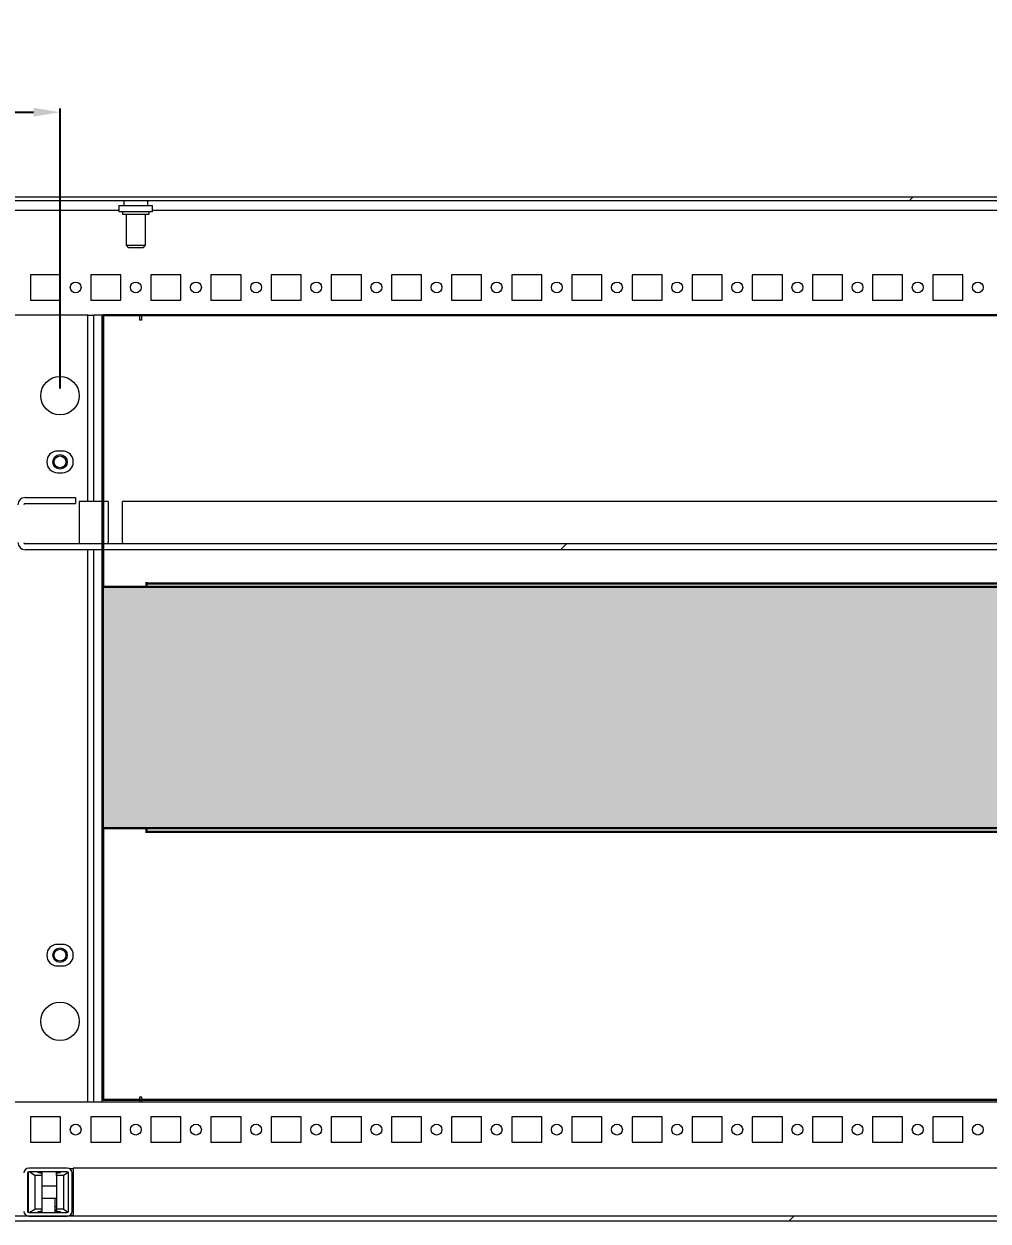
# Model space of a CAD drawing. Header units: millimetres. Extents: x 6893 to 19543, y -3475 to 6590.
# Drawn here: x 10727.8 to 11128.6, y -2518.4 to -2020.9 of the extents above; entities that cross this region are included whole.
import ezdxf

# ---------------------------------------------------------------- set-up
doc = ezdxf.new("R2010")
doc.units = ezdxf.units.MM
doc.linetypes.add('SLD-实线', pattern=[0])
doc.layers.add('5剖面线层', color=2, linetype='Continuous')
doc.styles.get("Standard").update_dxf_attribs({"font": ''})
doc.styles.get('Standard').set_extended_font_data('SimSun')
doc.dimstyles.new('30#', dxfattribs={"dimtxt": 30, "dimasz": 11, "dimexe": 1.5, "dimexo": 3, "dimgap": 2, "dimtad": 1, "dimzin": 12, "dimdsep": 46, "dimtxsty": 'Standard', "dimcen": 20, "dimclrd": 3, "dimclre": 3, "dimclrt": 7, "dimadec": 0, "dimazin": 3, "dimtfac": 1, "dimtmove": 0, "dimatfit": 3, "dimfxl": 1, "dimarcsym": 0})
pattern_1 = [(45, (6113.96, -7300.75), (-112.2532, 112.2532), [])]

# ---------------------------------------------------------------- blocks, each defined once
blk = doc.blocks.new('*D227')
at = {"color": 3, "lineweight": -2, "transparency": 16777216}
for p, q in [((10606.83, -2172.4), (10606.83, -2056.09)), ((10617.83, -2057.59), (10731.83, -2057.59)), ((10742.83, -2172.4), (10742.83, -2056.09))]:
    blk.add_line(p, q, dxfattribs=at)
at = {"color": 3, "transparency": 16777216}
for points in [[(10617.83, -2055.75), (10617.83, -2059.42), (10606.83, -2057.59)], [(10731.83, -2059.42), (10731.83, -2055.75), (10742.83, -2057.59)]]:
    blk.add_solid(points, dxfattribs=at)
at = {"layer": 'Defpoints', "color": 0, "transparency": 16777216}
for p in [(10742.83, -2057.59), (10606.83, -2175.4), (10742.83, -2175.4)]:
    blk.add_point(p, dxfattribs=at)
at = {"color": 7, "transparency": 16777216, "insert": (10674.83, -2040.59), "char_height": 30, "attachment_point": 5}
blk.add_mtext('136', dxfattribs=at)
blk = doc.blocks.new('zw$BF2F')
at = {"layer": '5剖面线层'}
h = blk.add_hatch(dxfattribs=at)
h.set_pattern_fill('ANGLE', color=256)
h.set_pattern_definition([(0, (-7121.2864, 4315.964), (0, 6.985), [5.08, -1.905]), (90, (-7121.2864, 4315.964), (-6.985, 4e-16), [5.08, -1.905])])
h.paths.add_polyline_path([(0, 113), (0, 213.19), (18, 213.19), (510, 213.19), (528, 213.19), (528, 113), (510, 113), (18, 113)])
at = {"color": 7, "linetype": 'SLD-实线', "lineweight": 30}
for p, q in [((0, 213.19), (0, 326.19)), ((0, 326.19), (18, 326.19)), ((18, 326.19), (510, 326.19)), ((510, 326.19), (528, 326.19)), ((528, 326.19), (528, 213.19)), ((18, 215.19), (18, 214.69)), ((18, 213.19), (18, 214.69)), ((510, 214.69), (18, 214.69)), ((510, 214.69), (510, 215.19)), ((510, 213.19), (510, 214.69)), ((18, 213.19), (0, 213.19)), ((510, 213.19), (18, 213.19)), ((528, 213.19), (510, 213.19)), ((18, 113), (0, 113)), ((0, 113), (0, 0)), ((510, 113), (18, 113)), ((18, 113), (18, 111.5)), ((510, 111.5), (18, 111.5)), ((18, 111), (18, 111.5)), ((510, 113), (510, 111.5)), ((528, 113), (510, 113)), ((510, 111.5), (510, 111)), ((528, 0), (528, 113)), ((0, 0), (18, 0)), ((18, 0), (510, 0)), ((510, 0), (528, 0))]:
    blk.add_line(p, q, dxfattribs=at)
blk.add_lwpolyline([(0, 326.19), (528, 326.19), (528, 0), (0, 0)], close=True)

msp = doc.modelspace()

# ---------------------------------------------------------------- hatches: boundary and pattern name
at = {"linetype": 'Continuous', "lineweight": 0}
h = msp.add_hatch(dxfattribs=at)
h.set_pattern_fill('ANSI31', scale=50, style=0)
h.set_pattern_definition(pattern_1)
edge = h.paths.add_edge_path(flags=0)
edge.add_arc((10880.3334, -2094.8969), 2, 90, 180)
edge.add_line((10878.3334, -2094.8969), (10878.3334, -2112.8969))
edge.add_line((10878.3334, -2112.8969), (10879.8334, -2112.8969))
edge.add_line((10879.8334, -2112.8969), (10879.8334, -2094.8969))
edge.add_arc((10880.3334, -2094.8969), 0.5, 90, 180, ccw=False)
edge.add_line((10880.3334, -2094.3969), (11468.3334, -2094.3969))
edge.add_arc((11468.3334, -2094.8969), 0.5, 0, 90, ccw=False)
edge.add_line((11468.8334, -2094.8969), (11468.8334, -2112.8969))
edge.add_line((11468.8334, -2112.8969), (11470.3334, -2112.8969))
edge.add_line((11470.3334, -2112.8969), (11470.3334, -2094.8969))
edge.add_arc((11468.3334, -2094.8969), 2, 0, 90)
edge.add_line((11468.3334, -2092.8969), (10880.3334, -2092.8969))
h = msp.add_hatch(dxfattribs=at)
h.set_pattern_fill('ANSI31', scale=50, style=0)
h.set_pattern_definition(pattern_1)
edge = h.paths.add_edge_path(flags=0)
edge.add_line((10927.8334, -2236.3969), (10927.8334, -2231.4299))
edge.add_line((10927.8334, -2231.4299), (10925.3334, -2231.4299))
edge.add_line((10925.3334, -2231.4299), (10925.3334, -2236.3969))
edge.add_arc((10928.3334, -2236.3969), 3, 180, 270)
edge.add_line((10928.3334, -2239.3969), (11420.3334, -2239.3969))
edge.add_arc((11420.3334, -2236.3969), 3, 270, 360)
edge.add_line((11423.3334, -2236.3969), (11423.3334, -2231.4299))
edge.add_line((11423.3334, -2231.4299), (11420.8334, -2231.4299))
edge.add_line((11420.8334, -2231.4299), (11420.8334, -2236.3969))
edge.add_arc((11420.3334, -2236.3969), 0.5, 270, 360, ccw=False)
edge.add_line((11420.3334, -2236.8969), (10928.3334, -2236.8969))
edge.add_arc((10928.3334, -2236.3969), 0.5, 180, 270, ccw=False)
h = msp.add_hatch(dxfattribs=at)
h.set_pattern_fill('ANSI31', scale=50, style=0)
h.set_pattern_definition([(45, (6113.96, -7225.75), (-112.2532, 112.2532), [])])
edge = h.paths.add_edge_path(flags=0)
edge.add_arc((11468.3334, -2515.8969), 2.5, 270, 360)
edge.add_line((11470.8334, -2515.8969), (11470.8334, -2498.3969))
edge.add_line((11470.8334, -2498.3969), (11468.8334, -2498.3969))
edge.add_line((11468.8334, -2498.3969), (11468.8334, -2515.8969))
edge.add_arc((11468.3334, -2515.8969), 0.5, 270, 360, ccw=False)
edge.add_line((11468.3334, -2516.3969), (10881.3334, -2516.3969))
edge.add_arc((10881.3334, -2515.8969), 0.5, 180, 270, ccw=False)
edge.add_line((10880.8334, -2515.8969), (10880.8334, -2498.3969))
edge.add_line((10880.8334, -2498.3969), (10878.8334, -2498.3969))
edge.add_line((10878.8334, -2498.3969), (10878.8334, -2515.8969))
edge.add_arc((10881.3334, -2515.8969), 2.5, 180, 270)
edge.add_line((10881.3334, -2518.3969), (11468.3334, -2518.3969))

# ---------------------------------------------------------------- linework, layer by layer
at = {"color": 7, "linetype": 'Continuous', "lineweight": 15}
for p, q in [((11368.3334, -2092.8969), (10680.3334, -2092.8969)), ((11368.3334, -2094.3969), (10680.3334, -2094.3969)), ((10769.3334, -2094.3969), (10769.3334, -2096.3969)), ((10779.3334, -2096.3969), (10779.3334, -2094.3969)), ((10767.3334, -2098.397), (10718.3334, -2098.397)), ((10767.3334, -2096.3969), (10767.3334, -2098.8969)), ((10767.3334, -2096.3969), (10781.3334, -2096.3969)), ((10767.3334, -2098.8969), (10781.3334, -2098.8969)), ((10768.8334, -2098.8969), (10768.8334, -2099.8969)), ((10779.8334, -2099.8969), (10779.8334, -2098.8969)), ((10781.3334, -2098.8969), (10781.3334, -2096.3969)), ((11267.3334, -2098.397), (10781.3334, -2098.397)), ((10768.8334, -2099.8969), (10779.8334, -2099.8969)), ((10770.3334, -2099.8969), (10770.3334, -2112.8969)), ((10778.3334, -2112.8969), (10778.3334, -2099.8969)), ((10770.3334, -2112.8969), (10771.3334, -2113.8969)), ((10770.3334, -2112.8969), (10778.3334, -2112.8969)), ((10777.3334, -2113.8969), (10771.3334, -2113.8969)), ((10777.3334, -2113.8969), (10778.3334, -2112.8969)), ((10743.0834, -2125.147), (10730.5834, -2125.147)), ((10730.5834, -2125.147), (10730.5834, -2135.647)), ((10743.0834, -2125.147), (10730.5834, -2125.147)), ((10730.5834, -2125.147), (10730.5834, -2135.647)), ((10743.0834, -2135.647), (10743.0834, -2125.147)), ((10743.0834, -2135.647), (10743.0834, -2125.147)), ((10768.0834, -2125.147), (10755.5834, -2125.147)), ((10755.5834, -2125.147), (10755.5834, -2135.647)), ((10768.0834, -2125.147), (10755.5834, -2125.147)), ((10755.5834, -2125.147), (10755.5834, -2135.647)), ((10768.0834, -2135.647), (10768.0834, -2125.147)), ((10768.0834, -2135.647), (10768.0834, -2125.147)), ((10793.0834, -2125.147), (10780.5834, -2125.147)), ((10780.5834, -2125.147), (10780.5834, -2135.647)), ((10793.0834, -2135.647), (10793.0834, -2125.147)), ((10818.0834, -2125.147), (10805.5834, -2125.147)), ((10805.5834, -2125.147), (10805.5834, -2135.647)), ((10818.0834, -2135.647), (10818.0834, -2125.147)), ((10843.0834, -2125.147), (10830.5834, -2125.147)), ((10830.5834, -2125.147), (10830.5834, -2135.647)), ((10843.0834, -2135.647), (10843.0834, -2125.147)), ((10868.0834, -2125.147), (10855.5834, -2125.147)), ((10855.5834, -2125.147), (10855.5834, -2135.647)), ((10868.0834, -2135.647), (10868.0834, -2125.147)), ((10893.0834, -2125.147), (10880.5834, -2125.147)), ((10880.5834, -2125.147), (10880.5834, -2135.647)), ((10893.0834, -2135.647), (10893.0834, -2125.147)), ((10918.0834, -2125.147), (10905.5834, -2125.147)), ((10905.5834, -2125.147), (10905.5834, -2135.647)), ((10918.0834, -2135.647), (10918.0834, -2125.147)), ((10943.0834, -2125.147), (10930.5834, -2125.147)), ((10930.5834, -2125.147), (10930.5834, -2135.647)), ((10943.0834, -2135.647), (10943.0834, -2125.147)), ((10968.0834, -2125.147), (10955.5834, -2125.147)), ((10955.5834, -2125.147), (10955.5834, -2135.647)), ((10968.0834, -2135.647), (10968.0834, -2125.147)), ((10993.0834, -2125.147), (10980.5834, -2125.147)), ((10980.5834, -2125.147), (10980.5834, -2135.647)), ((10993.0834, -2135.647), (10993.0834, -2125.147)), ((11018.0834, -2125.147), (11005.5834, -2125.147)), ((11005.5834, -2125.147), (11005.5834, -2135.647)), ((11018.0834, -2135.647), (11018.0834, -2125.147)), ((11043.0834, -2125.147), (11030.5834, -2125.147)), ((11030.5834, -2125.147), (11030.5834, -2135.647)), ((11043.0834, -2135.647), (11043.0834, -2125.147)), ((11068.0834, -2125.147), (11055.5834, -2125.147)), ((11055.5834, -2125.147), (11055.5834, -2135.647)), ((11068.0834, -2135.647), (11068.0834, -2125.147)), ((11093.0834, -2125.147), (11080.5834, -2125.147)), ((11080.5834, -2125.147), (11080.5834, -2135.647)), ((11093.0834, -2125.147), (11080.5834, -2125.147)), ((11080.5834, -2125.147), (11080.5834, -2135.647)), ((11093.0834, -2135.647), (11093.0834, -2125.147)), ((11093.0834, -2135.647), (11093.0834, -2125.147)), ((11118.0834, -2125.147), (11105.5834, -2125.147)), ((11105.5834, -2125.147), (11105.5834, -2135.647)), ((11118.0834, -2125.147), (11105.5834, -2125.147)), ((11105.5834, -2125.147), (11105.5834, -2135.647)), ((11105.5834, -2125.147), (11105.5834, -2135.647)), ((11105.5834, -2125.147), (11105.5834, -2135.647)), ((11118.0834, -2135.647), (11118.0834, -2125.147)), ((11118.0834, -2135.647), (11118.0834, -2125.147)), ((10730.5834, -2135.647), (10743.0834, -2135.647)), ((10730.5834, -2135.647), (10743.0834, -2135.647)), ((10755.5834, -2135.647), (10768.0834, -2135.647)), ((10755.5834, -2135.647), (10768.0834, -2135.647)), ((10780.5834, -2135.647), (10793.0834, -2135.647)), ((10805.5834, -2135.647), (10818.0834, -2135.647)), ((10830.5834, -2135.647), (10843.0834, -2135.647)), ((10855.5834, -2135.647), (10868.0834, -2135.647)), ((10880.5834, -2135.647), (10893.0834, -2135.647)), ((10905.5834, -2135.647), (10918.0834, -2135.647)), ((10930.5834, -2135.647), (10943.0834, -2135.647)), ((10955.5834, -2135.647), (10968.0834, -2135.647)), ((10980.5834, -2135.647), (10993.0834, -2135.647)), ((11005.5834, -2135.647), (11018.0834, -2135.647)), ((11030.5834, -2135.647), (11043.0834, -2135.647)), ((11055.5834, -2135.647), (11068.0834, -2135.647)), ((11080.5834, -2135.647), (11093.0834, -2135.647)), ((11080.5834, -2135.647), (11093.0834, -2135.647)), ((11105.5834, -2135.647), (11118.0834, -2135.647)), ((11105.5834, -2135.647), (11118.0834, -2135.647)), ((10754.3334, -2141.8969), (10718.3334, -2141.8969)), ((10754.3334, -2219.397), (10754.3334, -2141.8969)), ((10754.3334, -2141.8969), (10756.8334, -2141.8969)), ((10756.8334, -2219.397), (10756.8334, -2141.8969)), ((11291.8334, -2141.8969), (10756.8334, -2141.8969)), ((10760.3334, -2219.397), (10760.3334, -2141.8969)), ((10775.8334, -2141.8969), (10775.8334, -2143.8969)), ((10775.8334, -2143.8969), (10776.8334, -2143.8969)), ((10776.8334, -2143.8969), (10776.8334, -2141.8969)), ((10743.8334, -2198.3969), (10741.8334, -2198.3969)), ((10741.8334, -2207.397), (10743.8334, -2207.397)), ((10760.3334, -2258.8969), (10760.3334, -2210.3969)), ((10760.3334, -2210.3969), (10760.3334, -2239.3969)), ((10728.3334, -2217.6969), (10749.3334, -2217.6969)), ((10749.3334, -2217.6969), (10749.3334, -2220.197)), ((10728.3334, -2220.197), (10749.3334, -2220.197)), ((10750.8334, -2219.397), (10750.8334, -2236.3969)), ((10762.8334, -2219.397), (10750.8334, -2219.397)), ((10762.8334, -2219.397), (10762.8334, -2236.3969)), ((11279.8334, -2219.397), (10768.8334, -2219.397)), ((10768.8334, -2236.3969), (10768.8334, -2219.397)), ((11320.3334, -2236.897), (10728.3334, -2236.897)), ((10750.8334, -2236.3969), (10750.8334, -2236.897)), ((10762.8334, -2236.897), (10762.8334, -2236.3969)), ((10768.8334, -2236.3969), (10768.8334, -2236.897)), ((11320.3334, -2239.3969), (10728.3334, -2239.3969)), ((10754.3334, -2468.897), (10754.3334, -2239.3969)), ((10756.8334, -2468.897), (10756.8334, -2239.3969)), ((10760.3334, -2468.897), (10760.3334, -2258.8969)), ((10743.8334, -2403.3969), (10741.8334, -2403.3969)), ((10741.8334, -2412.397), (10743.8334, -2412.397)), ((10776.8334, -2466.897), (10775.8334, -2466.897)), ((10775.8334, -2466.897), (10775.8334, -2468.897)), ((10776.8334, -2468.897), (10776.8334, -2466.897)), ((10718.3334, -2468.897), (10754.3334, -2468.897)), ((10754.3334, -2468.897), (10756.8334, -2468.897)), ((10756.8334, -2468.897), (11291.8334, -2468.897)), ((10743.0834, -2475.1469), (10730.5834, -2475.1469)), ((10730.5834, -2475.1469), (10730.5834, -2485.6469)), ((10743.0834, -2475.1469), (10730.5834, -2475.1469)), ((10730.5834, -2475.1469), (10730.5834, -2485.6469)), ((10743.0834, -2485.6469), (10743.0834, -2475.1469)), ((10743.0834, -2485.6469), (10743.0834, -2475.1469)), ((10768.0834, -2475.1469), (10755.5834, -2475.1469)), ((10755.5834, -2475.1469), (10755.5834, -2485.6469)), ((10768.0834, -2475.1469), (10755.5834, -2475.1469)), ((10755.5834, -2475.1469), (10755.5834, -2485.6469)), ((10768.0834, -2485.6469), (10768.0834, -2475.1469)), ((10768.0834, -2485.6469), (10768.0834, -2475.1469)), ((10793.0834, -2475.1469), (10780.5834, -2475.1469)), ((10780.5834, -2475.1469), (10780.5834, -2485.6469)), ((10793.0834, -2485.6469), (10793.0834, -2475.1469)), ((10818.0834, -2475.1469), (10805.5834, -2475.1469)), ((10805.5834, -2475.1469), (10805.5834, -2485.6469)), ((10818.0834, -2485.6469), (10818.0834, -2475.1469)), ((10843.0834, -2475.1469), (10830.5834, -2475.1469)), ((10830.5834, -2475.1469), (10830.5834, -2485.6469)), ((10843.0834, -2485.6469), (10843.0834, -2475.1469)), ((10868.0834, -2475.1469), (10855.5834, -2475.1469)), ((10855.5834, -2475.1469), (10855.5834, -2485.6469)), ((10868.0834, -2485.6469), (10868.0834, -2475.1469)), ((10893.0834, -2475.1469), (10880.5834, -2475.1469)), ((10880.5834, -2475.1469), (10880.5834, -2485.6469)), ((10893.0834, -2485.6469), (10893.0834, -2475.1469)), ((10918.0834, -2475.1469), (10905.5834, -2475.1469)), ((10905.5834, -2475.1469), (10905.5834, -2485.6469)), ((10918.0834, -2485.6469), (10918.0834, -2475.1469)), ((10943.0834, -2475.1469), (10930.5834, -2475.1469)), ((10930.5834, -2475.1469), (10930.5834, -2485.6469)), ((10943.0834, -2485.6469), (10943.0834, -2475.1469)), ((10968.0834, -2475.1469), (10955.5834, -2475.1469)), ((10955.5834, -2475.1469), (10955.5834, -2485.6469)), ((10968.0834, -2485.6469), (10968.0834, -2475.1469)), ((10993.0834, -2475.1469), (10980.5834, -2475.1469)), ((10980.5834, -2475.1469), (10980.5834, -2485.6469)), ((10993.0834, -2485.6469), (10993.0834, -2475.1469)), ((11018.0834, -2475.1469), (11005.5834, -2475.1469)), ((11005.5834, -2475.1469), (11005.5834, -2485.6469)), ((11018.0834, -2485.6469), (11018.0834, -2475.1469)), ((11043.0834, -2475.1469), (11030.5834, -2475.1469)), ((11030.5834, -2475.1469), (11030.5834, -2485.6469)), ((11043.0834, -2485.6469), (11043.0834, -2475.1469)), ((11068.0834, -2475.1469), (11055.5834, -2475.1469)), ((11055.5834, -2475.1469), (11055.5834, -2485.6469)), ((11068.0834, -2485.6469), (11068.0834, -2475.1469)), ((11093.0834, -2475.1469), (11080.5834, -2475.1469)), ((11080.5834, -2475.1469), (11080.5834, -2485.6469)), ((11093.0834, -2475.1469), (11080.5834, -2475.1469)), ((11080.5834, -2475.1469), (11080.5834, -2485.6469)), ((11093.0834, -2485.6469), (11093.0834, -2475.1469)), ((11093.0834, -2485.6469), (11093.0834, -2475.1469)), ((11118.0834, -2475.1469), (11105.5834, -2475.1469)), ((11105.5834, -2475.1469), (11105.5834, -2485.6469)), ((11118.0834, -2475.1469), (11105.5834, -2475.1469)), ((11105.5834, -2475.1469), (11105.5834, -2485.6469)), ((11105.5834, -2475.1469), (11105.5834, -2485.6469)), ((11105.5834, -2475.1469), (11105.5834, -2485.6469)), ((11118.0834, -2485.6469), (11118.0834, -2475.1469)), ((11118.0834, -2485.6469), (11118.0834, -2475.1469)), ((10730.5834, -2485.6469), (10743.0834, -2485.6469)), ((10730.5834, -2485.6469), (10743.0834, -2485.6469)), ((10755.5834, -2485.6469), (10768.0834, -2485.6469)), ((10755.5834, -2485.6469), (10768.0834, -2485.6469)), ((10780.5834, -2485.6469), (10793.0834, -2485.6469)), ((10805.5834, -2485.6469), (10818.0834, -2485.6469)), ((10830.5834, -2485.6469), (10843.0834, -2485.6469)), ((10855.5834, -2485.6469), (10868.0834, -2485.6469)), ((10880.5834, -2485.6469), (10893.0834, -2485.6469)), ((10905.5834, -2485.6469), (10918.0834, -2485.6469)), ((10930.5834, -2485.6469), (10943.0834, -2485.6469)), ((10955.5834, -2485.6469), (10968.0834, -2485.6469)), ((10980.5834, -2485.6469), (10993.0834, -2485.6469)), ((11005.5834, -2485.6469), (11018.0834, -2485.6469)), ((11030.5834, -2485.6469), (11043.0834, -2485.6469)), ((11055.5834, -2485.6469), (11068.0834, -2485.6469)), ((11080.5834, -2485.6469), (11093.0834, -2485.6469)), ((11080.5834, -2485.6469), (11093.0834, -2485.6469)), ((11105.5834, -2485.6469), (11118.0834, -2485.6469)), ((11105.5834, -2485.6469), (11118.0834, -2485.6469)), ((10745.8334, -2496.3969), (10729.8334, -2496.3969)), ((10748.3334, -2496.747), (10746.9636, -2496.747)), ((11301.3334, -2496.3969), (10748.3334, -2496.3969)), ((10748.3334, -2496.3969), (10748.3334, -2496.747)), ((10748.3334, -2496.747), (10748.3334, -2516.047)), ((10729.3334, -2498.3969), (10729.3334, -2514.3969)), ((10729.5334, -2497.997), (10729.5334, -2514.797)), ((10745.8334, -2497.897), (10729.8334, -2497.897)), ((10732.3334, -2499.3969), (10730.0001, -2497.897)), ((10732.3334, -2499.3969), (10732.3334, -2513.3969)), ((10735.3334, -2499.3969), (10732.3334, -2499.3969)), ((10733.5834, -2497.897), (10733.5834, -2498.101)), ((10735.3334, -2497.897), (10735.3334, -2498.3745)), ((10735.3334, -2498.3745), (10735.3334, -2499.3969)), ((10735.3334, -2499.3969), (10735.3334, -2513.3969)), ((10741.3334, -2498.3745), (10741.3334, -2497.897)), ((10741.3334, -2499.3969), (10741.3334, -2498.3745)), ((10741.3334, -2499.3969), (10741.3334, -2513.3969)), ((10744.3334, -2499.3969), (10741.3334, -2499.3969)), ((10743.0834, -2498.101), (10743.0834, -2497.897)), ((10746.2695, -2498.1523), (10744.3334, -2499.3969)), ((10744.3334, -2499.3969), (10744.3334, -2513.3969)), ((10746.3334, -2514.3969), (10746.3334, -2498.3969)), ((10747.8334, -2514.3969), (10747.8334, -2498.3969)), ((10735.3334, -2503.747), (10741.3334, -2503.747)), ((10741.3334, -2509.047), (10735.3334, -2509.047)), ((10740.8334, -2514.8969), (10740.8334, -2509.047)), ((11368.3334, -2516.397), (10681.3334, -2516.397)), ((10729.8334, -2514.8969), (10745.8334, -2514.8969)), ((10729.8334, -2516.397), (10745.8334, -2516.397)), ((10730.0001, -2514.8969), (10732.3334, -2513.3969)), ((10735.3334, -2513.3969), (10732.3334, -2513.3969)), ((10733.5834, -2514.6929), (10733.5834, -2514.8969)), ((10734.8334, -2514.4548), (10734.8334, -2514.8969)), ((10735.3334, -2513.3969), (10735.3334, -2514.4194)), ((10740.8334, -2512.3969), (10741.3334, -2512.3969)), ((10744.3334, -2513.3969), (10741.3334, -2513.3969)), ((10741.3334, -2514.4194), (10741.3334, -2513.3969)), ((10741.3334, -2514.4194), (10741.3334, -2514.8969)), ((10743.0834, -2514.8969), (10743.0834, -2514.6929)), ((10744.3334, -2513.3969), (10746.2695, -2514.6416)), ((10748.3334, -2516.047), (10746.9636, -2516.047)), ((10748.3334, -2516.047), (10748.3334, -2516.397)), ((11368.3334, -2518.3969), (10681.3334, -2518.3969))]:
    msp.add_line(p, q, dxfattribs=at)
for centre, radius in [((10749.3334, -2130.3969), 2.25), ((10749.3334, -2130.3969), 2.25), ((10774.3334, -2130.3969), 2.25), ((10799.3334, -2130.3969), 2.25), ((10824.3334, -2130.3969), 2.25), ((10849.3334, -2130.3969), 2.25), ((10874.3334, -2130.3969), 2.25), ((10899.3334, -2130.3969), 2.25), ((10924.3334, -2130.3969), 2.25), ((10949.3334, -2130.3969), 2.25), ((10974.3334, -2130.3969), 2.25), ((10999.3334, -2130.3969), 2.25), ((11024.3334, -2130.3969), 2.25), ((11049.3334, -2130.3969), 2.25), ((11074.3334, -2130.3969), 2.25), ((11074.3334, -2130.3969), 2.25), ((11099.3334, -2130.3969), 2.25), ((11099.3334, -2130.3969), 2.25), ((11099.3334, -2130.3969), 2.25), ((11099.3334, -2130.3969), 2.25), ((11124.3334, -2130.3969), 2.25), ((11124.3334, -2130.3969), 2.25), ((10742.8334, -2175.3969), 8), ((10742.8334, -2202.8969), 3), ((10742.8334, -2202.8969), 2.46), ((10742.8334, -2407.8969), 3), ((10742.8334, -2407.8969), 2.46), ((10742.8334, -2435.3969), 8), ((10749.3334, -2480.3969), 2.25), ((10749.3334, -2480.3969), 2.25), ((10774.3334, -2480.3969), 2.25), ((10799.3334, -2480.3969), 2.25), ((10824.3334, -2480.3969), 2.25), ((10849.3334, -2480.3969), 2.25), ((10874.3334, -2480.3969), 2.25), ((10899.3334, -2480.3969), 2.25), ((10924.3334, -2480.3969), 2.25), ((10949.3334, -2480.3969), 2.25), ((10974.3334, -2480.3969), 2.25), ((10999.3334, -2480.3969), 2.25), ((11024.3334, -2480.3969), 2.25), ((11049.3334, -2480.3969), 2.25), ((11074.3334, -2480.3969), 2.25), ((11074.3334, -2480.3969), 2.25), ((11099.3334, -2480.3969), 2.25), ((11099.3334, -2480.3969), 2.25), ((11099.3334, -2480.3969), 2.25), ((11099.3334, -2480.3969), 2.25), ((11124.3334, -2480.3969), 2.25), ((11124.3334, -2480.3969), 2.25)]:
    msp.add_circle(centre, radius, dxfattribs=at)
for centre, radius, start, end in [((10741.8334, -2202.8969), 4.5, 90, 270), ((10743.8334, -2202.8969), 4.5, 270, 90), ((10728.3334, -2220.6969), 3, 90, 180), ((10728.3334, -2220.6969), 0.5, 90, 180), ((10728.3334, -2236.3969), 3, 180, 270), ((10728.3334, -2236.3969), 0.5, 180, 270), ((10741.8334, -2407.8969), 4.5, 90, 270), ((10743.8334, -2407.8969), 4.5, 270, 90), ((10729.8334, -2498.3969), 2, 90, 180), ((10745.8334, -2498.3969), 2, 0, 90), ((10729.8334, -2498.3969), 0.5, 90, 180), ((10745.8334, -2498.3969), 0.5, 0, 90), ((10729.8334, -2514.3969), 2, 180, 270), ((10729.8334, -2514.3969), 0.5, 180, 270), ((10745.8334, -2514.3969), 2, 270, 0), ((10745.8334, -2514.3969), 0.5, 270, 0)]:
    msp.add_arc(centre, radius, start, end, dxfattribs=at)
for centre, major_axis, start_param, end_param in [((10738.5834, -2498.1009), (5, 0), 3.14159265, 4.00480454), ((10738.0834, -2498.1009), (-5, 0), 2.27838076, 3.14159265), ((10738.5834, -2514.6929), (5, 0), 2.27838076, 3.14159265), ((10738.0834, -2514.6929), (-5, 0), 3.14159265, 4.00480454)]:
    msp.add_ellipse(centre, major_axis=major_axis, ratio=0.072, start_param=start_param, end_param=end_param, dxfattribs=at)

# ---------------------------------------------------------------- block references
msp.add_blockref('zw$BF2F', (10760.8334, -2468.0853))

# ---------------------------------------------------------------- dimensions: what is measured, and where the dimension line sits
dim = msp.add_linear_dim(base=(10742.8334, -2057.5877), p1=(10606.8334, -2175.3969), p2=(10742.8334, -2175.3969), dimstyle='30#')
dim.commit()
dim.dimension.update_dxf_attribs({"geometry": '*D227', "text_midpoint": (10674.8334, -2040.5877)})

doc.saveas('drawing.dxf')
